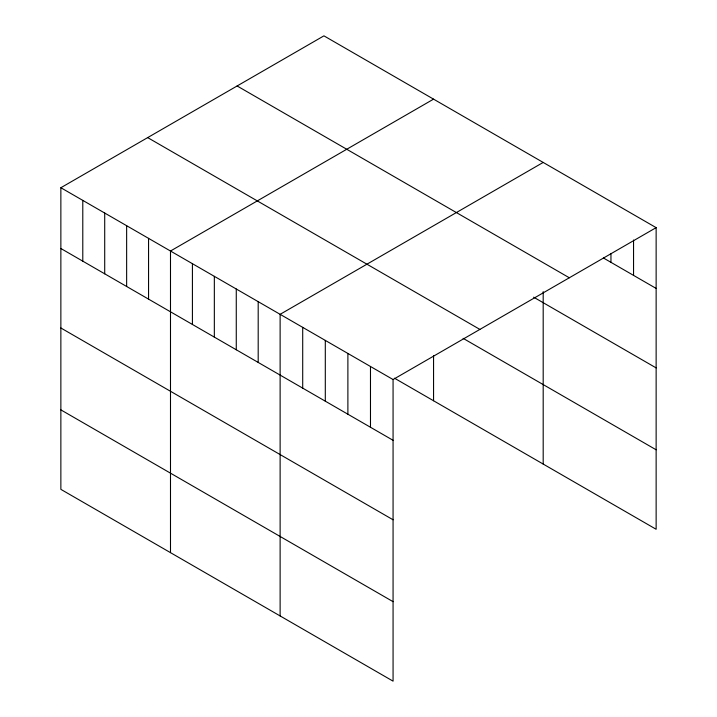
<?xml version="1.0" encoding="UTF-8"?>
<svg xmlns="http://www.w3.org/2000/svg" width="717" height="717" viewBox="0 0 717 717"><rect width="100%" height="100%" fill="white"/><g stroke="black" fill="none" stroke-linecap="round" stroke-linejoin="round"><path stroke-width="1.08" d="M60.864 187.729L393.068 379.535L393.068 681.15L60.864 489.353L60.864 187.729L323.932 35.85L656.136 227.648L656.136 529.271L394.475 378.2M433.561 99.143L170.494 251.022L170.494 552.646M543.19 162.436L280.123 314.324L280.123 615.939M393.068 379.535L656.136 227.648M603.427 257.986L656.136 288.422M237.121 85.968L569.325 277.775M533.654 297.188L656.136 367.902M147.675 137.61L479.879 329.408M463.11 338.343L656.136 449.792M60.864 248.503L393.068 440.301M60.864 327.983L393.068 519.78M60.864 409.873L393.068 601.671M633.55 240.016L633.55 275.382M610.956 253.495L610.956 262.332M543.19 291.649L543.19 464.06M433.561 355.507L433.561 400.758M370.483 366.486L370.483 427.26M347.888 353.445L347.888 414.22M325.303 340.405L325.303 401.179M302.708 327.364L302.708 388.13M258.192 301.66L258.192 362.435M236.269 289.005L236.269 349.771M214.338 276.341L214.338 337.115M192.416 263.686L192.416 324.451M148.562 238.367L148.562 299.141M126.64 225.712L126.64 286.477M104.709 213.048L104.709 273.822M82.787 200.393L82.787 261.158"/></g></svg>
